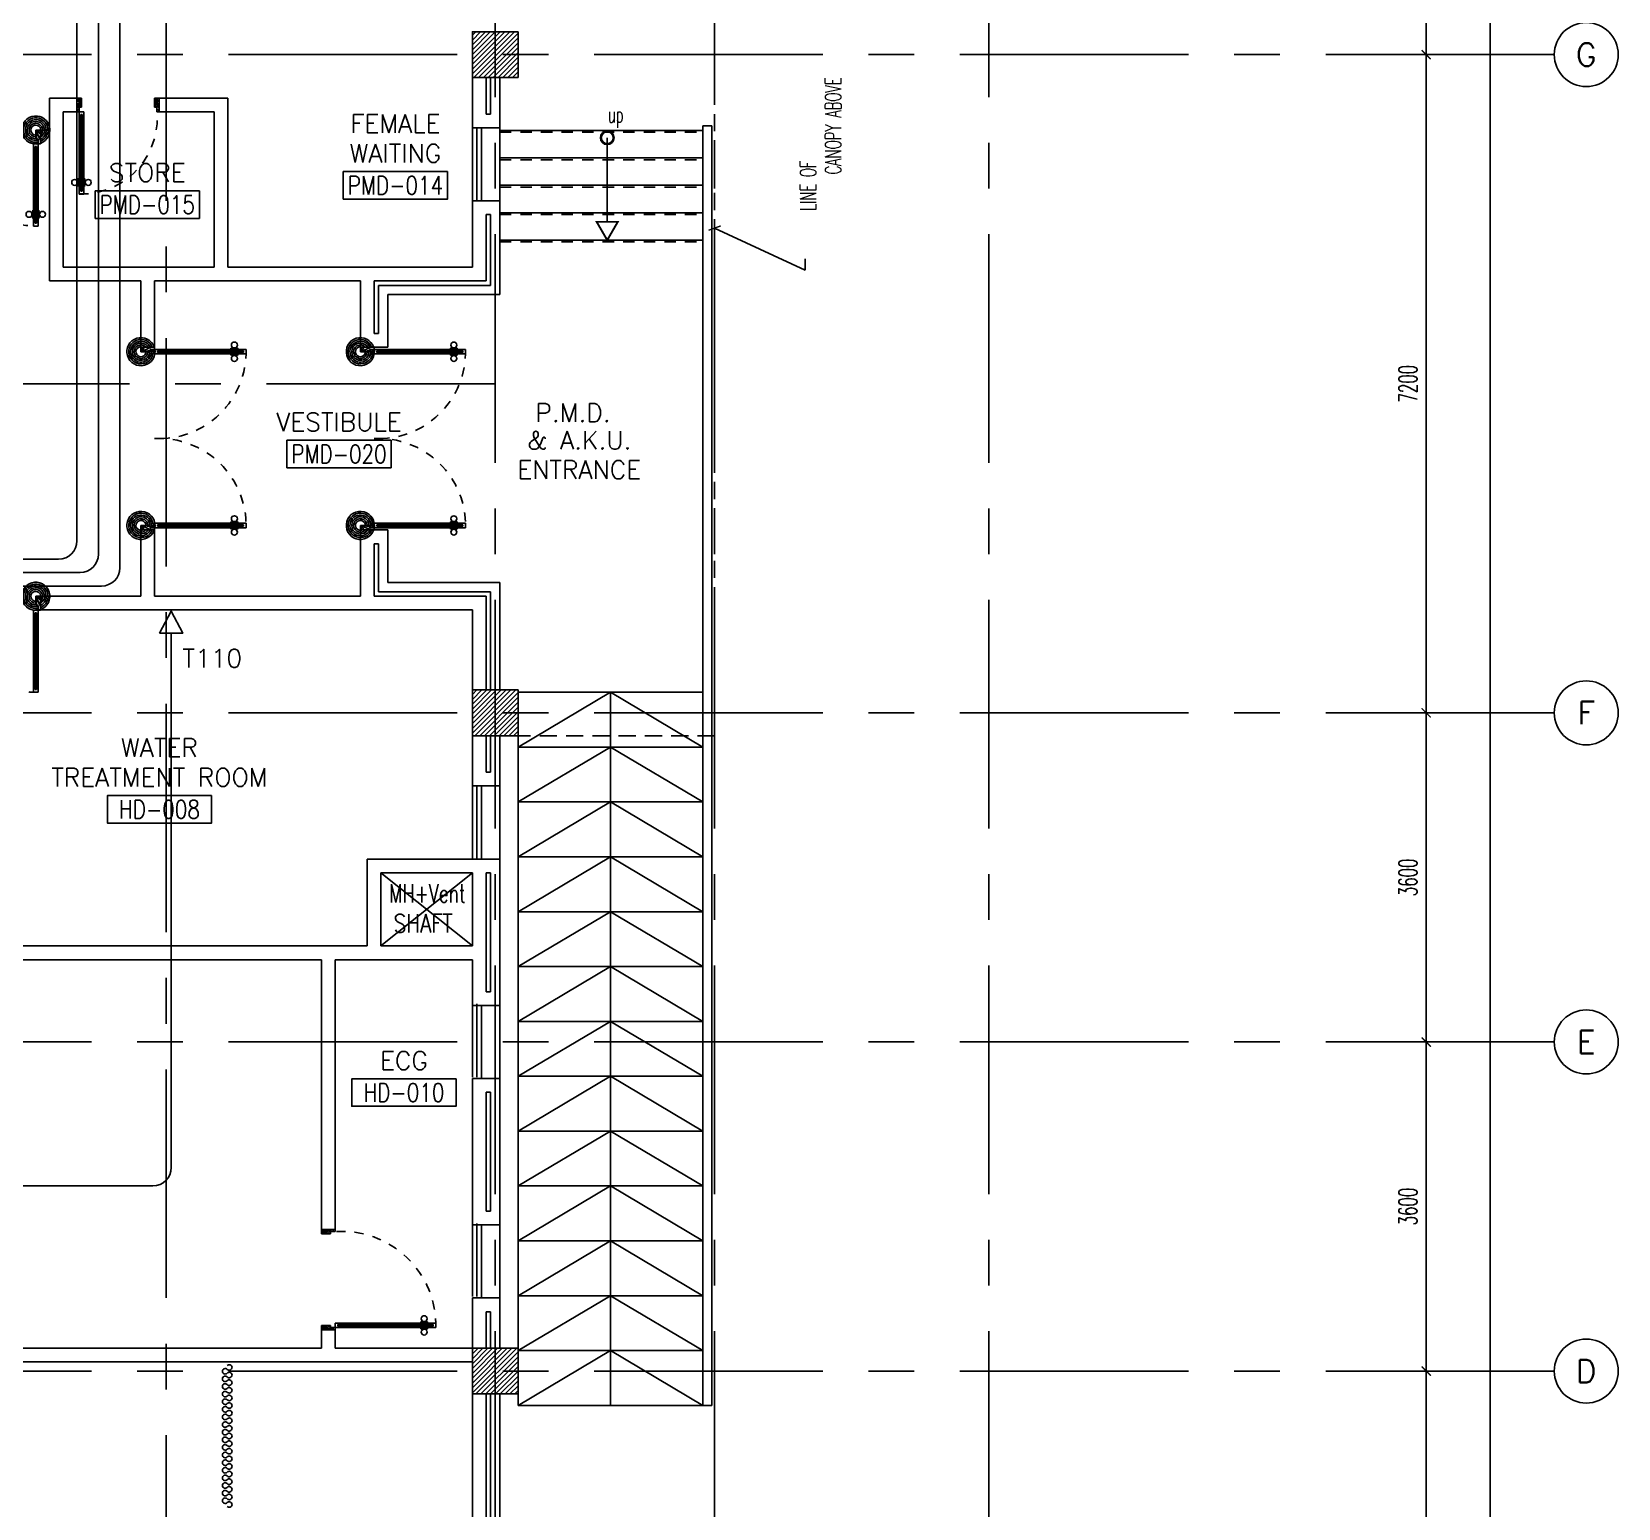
# Model space of a CAD drawing. Extents: x 0.8 to 94.1, y -6.1 to 84.2.
# Drawn here: x 76.73 to 94.08, y 18.57 to 34.72 of the extents above; entities that cross this region are included whole.
import ezdxf
from ezdxf.enums import TextEntityAlignment as Align

# ---------------------------------------------------------------- set-up
doc = ezdxf.new("R2010")
doc.units = 0
doc.header["$MEASUREMENT"] = 0
doc.header["$PDMODE"] = 3
doc.header["$PDSIZE"] = 0.1
for name, pattern in [('CENTERX2', [4, 2.5, -0.5, 0.5, -0.5]), ('HIDDEN', [0.375, 0.25, -0.125]), ('HIDDEN2', [0.1875, 0.125, -0.0625])]:
    doc.linetypes.add(name, pattern=pattern)
doc.layers.get('0').update_dxf_attribs({"color": 11, "linetype": 'CONTINUOUS'})
doc.layers.get('DEFPOINTS').update_dxf_attribs({"color": 11, "linetype": 'CONTINUOUS'})
for name, color, linetype in [('AX-CR', 11, 'CONTINUOUS'), ('AX-DIM', 11, 'CONTINUOUS'), ('AX-TXT', 11, 'CONTINUOUS'), ('AXES', 11, 'CENTERX2'), ('CANOPY-LN', 11, 'CONTINUOUS'), ('COL', 11, 'CONTINUOUS'), ('DOOR', 11, 'CONTINUOUS'), ('E-TEL', 4, 'CONTINUOUS'), ('E-TEXT', 2, 'CONTINUOUS'), ('E-WIRE', 4, 'CONTINUOUS'), ('Handrail', 11, 'CONTINUOUS'), ('HAT', 11, 'CONTINUOUS'), ('INSUL', 11, 'CONTINUOUS'), ('Ramb', 11, 'CONTINUOUS'), ('RM-BOX', 11, 'CONTINUOUS'), ('RM-NAME', 11, 'CONTINUOUS'), ('RM-NO', 11, 'CONTINUOUS'), ('SHAFT', 11, 'CONTINUOUS'), ('STR', 11, 'CONTINUOUS'), ('WALL', 11, 'CONTINUOUS'), ('WIN', 11, 'CONTINUOUS')]:
    doc.layers.add(name, color=color, linetype=linetype)
doc.styles.add('ROMANS', font='ROMANS.shx', dxfattribs={"width": 0.6})
doc.styles.get("Standard").update_dxf_attribs({"font": 'TXT.shx'})
doc.dimstyles.new('STANDARD in', dxfattribs={"dimtxt": 0.2, "dimasz": 0.1, "dimexe": 0.07, "dimexo": 0.05, "dimgap": 0.1, "dimtad": 1, "dimdec": 0, "dimlfac": 1000, "dimzin": 0, "dimdsep": 46, "dimtxsty": 'ROMANS', "dimblk": 'ARCHTICK', "dimcen": 0.05, "dimdle": 0.05, "dimclrd": 7, "dimclre": 7, "dimclrt": 2, "dimadec": 0, "dimazin": 0, "dimtfac": 1, "dimtdec": 0, "dimtmove": 2, "dimatfit": 3, "dimldrblk": 'ARCHTICK', "dimfxl": 0, "dimtolj": 1, "dimtzin": 0, "dimarcsym": 0})

# ---------------------------------------------------------------- blocks, each defined once
blk = doc.blocks.new('_ARCHTICK')
at = {"color": 0, "linetype": 'ByBlock', "const_width": 0.15}
blk.add_lwpolyline([(-0.5, -0.5), (0.5, 0.5)], dxfattribs=at)
blk = doc.blocks.new('*D195')
at = {"layer": 'AX-DIM', "color": 7, "lineweight": -2}
for p, q in [((82.097, 71.939), (92.749, 71.939)), ((92.679, 71.989), (92.679, 12.569)), ((82.097, 12.619), (92.749, 12.619))]:
    blk.add_line(p, q, dxfattribs=at)
at = {"layer": 'DEFPOINTS', "color": 0}
for p in [(82.047, 71.939), (82.047, 12.619), (92.679, 12.619)]:
    blk.add_point(p, dxfattribs=at)
at = {"layer": 'AX-DIM', "color": 7, "lineweight": -2, "xscale": 0.1, "yscale": 0.1, "zscale": 0.1}
for p, rotation in [((92.679, 71.939), 90), ((92.679, 12.619), 270)]:
    blk.add_blockref('_ARCHTICK', p, dxfattribs=dict(at, rotation=rotation))
at = {"layer": 'AX-DIM', "color": 2, "insert": (92.479, 42.279), "char_height": 0.2, "attachment_point": 5, "rotation": 90, "style": 'ROMANS'}
blk.add_mtext('\\A1;59320', dxfattribs=at)
blk = doc.blocks.new('*D193')
at = {"layer": 'AX-DIM', "color": 7, "lineweight": -2}
for p, q in [((91.629, 20.069), (92.049, 20.069)), ((91.979, 20.119), (91.979, 12.819)), ((91.629, 12.869), (92.049, 12.869))]:
    blk.add_line(p, q, dxfattribs=at)
at = {"layer": 'DEFPOINTS', "color": 0}
for p in [(91.579, 20.069), (91.579, 12.869), (91.979, 12.869)]:
    blk.add_point(p, dxfattribs=at)
at = {"layer": 'AX-DIM', "color": 7, "lineweight": -2, "xscale": 0.1, "yscale": 0.1, "zscale": 0.1}
for p, rotation in [((91.979, 20.069), 90), ((91.979, 12.869), 270)]:
    blk.add_blockref('_ARCHTICK', p, dxfattribs=dict(at, rotation=rotation))
at = {"layer": 'AX-DIM', "color": 2, "insert": (91.779, 16.469), "char_height": 0.2, "attachment_point": 5, "rotation": 90, "style": 'ROMANS'}
blk.add_mtext('\\A1;7200', dxfattribs=at)
blk = doc.blocks.new('A$C272A55A0')
at = {"layer": 'DOOR', "color": 0, "linetype": 'ByBlock'}
for p, q in [((0, 900), (0, 1050)), ((50, 1050), (0, 1050)), ((50, 950), (50, 1050)), ((1750, 950), (1750, 1050)), ((1750, 1050), (1800, 1050)), ((1800, 1050), (1800, 900)), ((0, 900), (25, 900)), ((25, 950), (50, 950)), ((25, 900), (25, 950)), ((75, 900), (25, 900)), ((25, 850), (25, 900)), ((58, 870), (42, 870)), ((42, 870), (42, 850)), ((58, 850), (58, 870)), ((75, 900), (75, 850)), ((1725, 900), (1775, 900)), ((1725, 900), (1725, 850)), ((1742, 870), (1758, 870)), ((1742, 850), (1742, 870)), ((1775, 950), (1750, 950)), ((1758, 870), (1758, 850)), ((1775, 900), (1775, 950)), ((1800, 900), (1775, 900)), ((1775, 850), (1775, 900)), ((42, 850), (25, 850)), ((75, 850), (58, 850)), ((1725, 850), (1742, 850)), ((1758, 850), (1775, 850)), ((25, 50), (42, 50)), ((25, 50), (25, 0)), ((25, 0), (75, 0)), ((75, 0), (25, 0)), ((42, 50), (42, 30)), ((42, 30), (58, 30)), ((58, 50), (75, 50)), ((58, 50), (58, 30)), ((75, 50), (75, 0)), ((1718, 160), (1709, 160)), ((1709, 95), (1709, 160)), ((1718, 95), (1709, 95)), ((1725, 173), (1718, 173)), ((1718, 173), (1718, 83)), ((1718, 95), (1718, 160)), ((1725, 83), (1718, 83)), ((1742, 50), (1725, 50)), ((1725, 50), (1725, 0)), ((1775, 0), (1725, 0)), ((1725, 0), (1775, 0)), ((1742, 50), (1742, 30)), ((1758, 30), (1742, 30)), ((1775, 50), (1758, 50)), ((1758, 50), (1758, 30)), ((1775, 173), (1782, 173)), ((1775, 83), (1782, 83)), ((1775, 50), (1775, 0)), ((1782, 173), (1782, 83)), ((1782, 160), (1791, 160)), ((1782, 95), (1782, 160)), ((1782, 95), (1791, 95)), ((1791, 95), (1791, 160))]:
    blk.add_line(p, q, dxfattribs=at)
at = {"layer": 'DOOR', "color": 9, "linetype": 'ByBlock'}
for p, q in [((50, 1050), (0, 1010)), ((50, 1050), (0, 937)), ((50, 1050), (37, 950)), ((1750, 1050), (1800, 1010)), ((1750, 1050), (1800, 937)), ((1750, 1050), (1763, 950))]:
    blk.add_line(p, q, dxfattribs=at)
at = {"layer": 'DOOR', "linetype": 'ByBlock'}
for p, q in [((25, 850), (25, 50)), ((42, 850), (42, 50)), ((58, 850), (58, 50)), ((75, 50), (75, 850)), ((1725, 50), (1725, 850)), ((1742, 850), (1742, 50)), ((1758, 850), (1758, 50)), ((1775, 850), (1775, 50))]:
    blk.add_line(p, q, dxfattribs=at)
at = {"layer": 'DOOR', "color": 0, "linetype": 'ByBlock'}
for centre in [(1676, 128), (1824, 128)]:
    blk.add_circle(centre, 32.4, dxfattribs=at)
at = {"layer": 'DOOR', "color": 9, "linetype": 'ByBlock'}
for centre, radius, start, end in [((50, 1050), 34.4, 180, 270), ((50, 1050), 14.4, 180, 270), ((1750, 1050), 14.4, 270, 0), ((1750, 1050), 34.4, 270, 0), ((50, 1050), 54.4, 203.2074, 270), ((50, 1050), 74.4, 227.7764, 270), ((50, 1050), 94.4, 238.0182, 270), ((50, 1050), 114, 244.0838, 257.3774), ((50, 1050), 134, 248.1598, 259.28), ((50, 1050), 154, 251.1053, 256.2858), ((1750, 1050), 54.4, 270, 336.7926), ((1750, 1050), 74.4, 270, 312.2236), ((1750, 1050), 94.4, 270, 301.9818), ((1750, 1050), 114, 282.6226, 295.9162), ((1750, 1050), 134, 280.72, 291.8402), ((1750, 1050), 154, 283.7142, 288.8947)]:
    blk.add_arc(centre, radius, start, end, dxfattribs=at)
at = {"layer": 'DOOR', "linetype": 'HIDDEN', "ltscale": 0.5}
for centre, start, end in [((50, 851), 268.3174, 3.2965), ((1750, 851), 176.7035, 271.6826)]:
    blk.add_arc(centre, 851, start, end, dxfattribs=at)
at = {"layer": 'WALL', "linetype": 'ByBlock'}
blk.add_line((1800, 900), (1800, 1050), dxfattribs=at)
blk = doc.blocks.new('RM1')
at = {"layer": 'RM-BOX'}
blk.add_lwpolyline([(570, -200), (-570, -200), (-570, -500), (570, -500)], close=True, dxfattribs=at)
at = {"layer": 'RM-NAME', "style": 'ROMANS'}
for tag, p in [('ROOMNAME1', (0, 324)), ('ROOMNAME2', (0, 0))]:
    blk.add_attdef(tag, text='', height=200, dxfattribs=at).set_placement(p, align=Align.MIDDLE)
at = {"layer": 'RM-NO', "style": 'ROMANS', "width": 0.8}
blk.add_attdef('ROOMNO', text='', height=200, dxfattribs=at).set_placement((0, -350), align=Align.MIDDLE)
blk = doc.blocks.new('DOOR90')
at = {"layer": 'DOOR', "color": 7, "linetype": 'ByBlock'}
for p, q in [((-150, 0), (0, 0)), ((-150, 0), (-150, -25)), ((0, -50), (-114, 0)), ((0, -50), (-40, 0)), ((0, -50), (0, 0)), ((-1000, -25), (-1050, -25)), ((-1050, -75), (-1050, -25)), ((-1050, -25), (-1050, -75)), ((-1000, -75), (-1050, -75)), ((-1000, -42), (-1020, -42)), ((-1020, -42), (-1020, -58)), ((-1000, -58), (-1020, -58)), ((-1000, -25), (-1000, -42)), ((-1000, -58), (-1000, -75)), ((-878, -18), (-968, -18)), ((-968, -25), (-968, -18)), ((-968, -75), (-968, -82)), ((-878, -82), (-968, -82)), ((-955, -9), (-890, -9)), ((-955, -18), (-955, -9)), ((-955, -18), (-890, -18)), ((-955, -82), (-890, -82)), ((-955, -82), (-955, -91)), ((-955, -91), (-890, -91)), ((-890, -18), (-890, -9)), ((-890, -82), (-890, -91)), ((-878, -25), (-878, -18)), ((-878, -75), (-878, -82)), ((-200, -25), (-150, -25)), ((-200, -42), (-200, -25)), ((-180, -42), (-200, -42)), ((-200, -58), (-180, -58)), ((-200, -75), (-200, -58)), ((-150, -75), (-200, -75)), ((-180, -58), (-180, -42)), ((-150, -25), (-100, -25)), ((-150, -75), (-150, -25)), ((-100, -25), (-100, -50)), ((0, -50), (-100, -37)), ((-100, -50), (0, -50)), ((0, -850), (-114, -900)), ((-100, -875), (-100, -850)), ((0, -850), (-100, -863)), ((-100, -850), (0, -850)), ((0, -850), (-40, -900)), ((0, -850), (0, -900)), ((-150, -875), (-100, -875)), ((-150, -900), (-150, -875)), ((-150, -900), (0, -900)), ((0, -900), (-150, -900))]:
    blk.add_line(p, q, dxfattribs=at)
at = {"layer": 'DOOR', "linetype": 'ByBlock'}
for p, q in [((-200, -25), (-1000, -25)), ((-200, -42), (-1000, -42)), ((-200, -58), (-1000, -58)), ((-1000, -75), (-200, -75))]:
    blk.add_line(p, q, dxfattribs=at)
at = {"layer": 'DOOR', "color": 7, "linetype": 'ByBlock'}
for centre in [(-923, 24), (-923, -124)]:
    blk.add_circle(centre, 32.4, dxfattribs=at)
for centre, radius, start, end in [((0, -50), 154, 161.1053, 166.2858), ((0, -50), 94.4, 148.0182, 180), ((0, -50), 134, 158.1598, 169.28), ((0, -50), 114, 154.0838, 167.3774), ((0, -50), 74.4, 137.7764, 180), ((0, -50), 54.4, 113.2074, 180), ((0, -50), 34.4, 90, 180), ((0, -50), 14.4, 90, 180), ((0, -850), 94.4, 180, 211.9818), ((0, -850), 74.4, 180, 222.2236), ((0, -850), 54.4, 180, 246.7926), ((0, -850), 34.4, 180, 270), ((0, -850), 14.4, 180, 270), ((0, -850), 154, 193.7142, 198.8947), ((0, -850), 134, 190.72, 201.8402)]:
    blk.add_arc(centre, radius, start, end, dxfattribs=at)
at = {"layer": 'DOOR', "linetype": 'HIDDEN', "ltscale": 0.5}
blk.add_arc((-222, -50), 828, 178.2701, 275.003, dxfattribs=at)
blk = doc.blocks.new('COL50')
at = {"layer": 'COL'}
blk.add_lwpolyline([(-250, 250), (-250, -250), (250, -250), (250, 250)], close=True, dxfattribs=at)
blk = doc.blocks.new('*X66')
at = {"color": 0}
for p, q in [((253129, 17874), (253615, 18361)), ((253129, 17927), (253562, 18361)), ((253129, 17980), (253509, 18361)), ((253129, 18033), (253456, 18361)), ((253129, 18086), (253403, 18361)), ((253129, 18139), (253350, 18361)), ((253129, 18192), (253297, 18361)), ((253129, 18245), (253244, 18361)), ((253129, 18298), (253191, 18361)), ((253129, 18351), (253138, 18361)), ((253168, 17861), (253629, 18321)), ((253221, 17861), (253629, 18268)), ((253275, 17861), (253629, 18215)), ((253328, 17861), (253629, 18162)), ((253381, 17861), (253629, 18109)), ((253434, 17861), (253629, 18056)), ((253487, 17861), (253629, 18003)), ((253540, 17861), (253629, 17950)), ((253593, 17861), (253629, 17897))]:
    blk.add_line(p, q, dxfattribs=at)
blk = doc.blocks.new('*X51')
at = {"color": 0}
for p, q in [((253129, 25087), (253603, 25561)), ((253129, 25140), (253550, 25561)), ((253129, 25193), (253497, 25561)), ((253129, 25246), (253444, 25561)), ((253129, 25299), (253391, 25561)), ((253129, 25352), (253338, 25561)), ((253129, 25405), (253285, 25561)), ((253129, 25458), (253232, 25561)), ((253129, 25511), (253179, 25561)), ((253156, 25061), (253629, 25534)), ((253209, 25061), (253629, 25481)), ((253262, 25061), (253629, 25428)), ((253315, 25061), (253629, 25374)), ((253368, 25061), (253629, 25321)), ((253421, 25061), (253629, 25268)), ((253474, 25061), (253629, 25215)), ((253527, 25061), (253629, 25162)), ((253580, 25061), (253629, 25109))]:
    blk.add_line(p, q, dxfattribs=at)
blk = doc.blocks.new('A$C010A25D0')
at = {"layer": 'DOOR', "color": 0, "linetype": 'ByBlock'}
for p, q in [((0, 2031), (0, 1981)), ((0, 1981), (0, 2031)), ((50, 2031), (0, 2031)), ((50, 1981), (0, 1981)), ((30, 2014), (30, 1998)), ((50, 2014), (30, 2014)), ((50, 1998), (30, 1998)), ((50, 2031), (50, 2014)), ((50, 1998), (50, 1981)), ((83, 2031), (83, 2038)), ((173, 2038), (83, 2038)), ((83, 1981), (83, 1974)), ((173, 1974), (83, 1974)), ((95, 2038), (95, 2047)), ((95, 2047), (160, 2047)), ((95, 2038), (160, 2038)), ((95, 1974), (95, 1965)), ((95, 1974), (160, 1974)), ((95, 1965), (160, 1965)), ((160, 2038), (160, 2047)), ((160, 1974), (160, 1965)), ((173, 2031), (173, 2038)), ((173, 1981), (173, 1974)), ((950, 2014), (950, 2031)), ((950, 2031), (1000, 2031)), ((970, 2014), (950, 2014)), ((950, 1981), (950, 1998)), ((950, 1998), (970, 1998)), ((1000, 1981), (950, 1981)), ((970, 1998), (970, 2014)), ((1000, 2056), (1000, 2031)), ((1000, 2056), (1150, 2056)), ((1000, 1981), (1000, 2031)), ((1000, 2031), (1050, 2031)), ((1050, 2031), (1050, 2006)), ((1050, 2006), (1150, 2006)), ((1150, 2006), (1150, 2056)), ((50, 131), (0, 131)), ((0, 131), (0, 81)), ((0, 81), (0, 131)), ((50, 81), (0, 81)), ((50, 114), (30, 114)), ((30, 98), (30, 114)), ((50, 98), (30, 98)), ((50, 114), (50, 131)), ((50, 81), (50, 98)), ((173, 138), (83, 138)), ((83, 131), (83, 138)), ((83, 81), (83, 74)), ((173, 74), (83, 74)), ((95, 147), (160, 147)), ((95, 138), (95, 147)), ((95, 138), (160, 138)), ((95, 74), (160, 74)), ((95, 74), (95, 65)), ((95, 65), (160, 65)), ((160, 138), (160, 147)), ((160, 74), (160, 65)), ((173, 131), (173, 138)), ((173, 81), (173, 74)), ((1000, 131), (950, 131)), ((950, 131), (950, 114)), ((950, 114), (970, 114)), ((970, 98), (950, 98)), ((950, 98), (950, 81)), ((950, 81), (1000, 81)), ((970, 114), (970, 98)), ((1000, 131), (1000, 81)), ((1000, 56), (1000, 81)), ((1000, 81), (1050, 81)), ((1000, 56), (1150, 56)), ((1050, 81), (1050, 106)), ((1050, 106), (1150, 106)), ((1150, 106), (1150, 56))]:
    blk.add_line(p, q, dxfattribs=at)
at = {"layer": 'DOOR', "linetype": 'ByBlock'}
for p, q in [((950, 2031), (50, 2031)), ((950, 2014), (50, 2014)), ((950, 1998), (50, 1998)), ((50, 1981), (950, 1981)), ((50, 131), (950, 131)), ((950, 114), (50, 114)), ((950, 98), (50, 98)), ((950, 81), (50, 81)), ((1150, 56), (1000, 56))]:
    blk.add_line(p, q, dxfattribs=at)
at = {"layer": 'DOOR', "color": 9, "linetype": 'ByBlock'}
for p, q in [((1150, 2006), (1037, 2056)), ((1150, 2006), (1050, 2019)), ((1150, 2006), (1110, 2056)), ((1150, 106), (1037, 56)), ((1150, 106), (1050, 93)), ((1150, 106), (1110, 56))]:
    blk.add_line(p, q, dxfattribs=at)
at = {"layer": 'DOOR', "color": 0, "linetype": 'ByBlock'}
for centre in [(128, 2079), (128, 1932), (128, 179), (128, 32)]:
    blk.add_circle(centre, 32.4, dxfattribs=at)
at = {"layer": 'DOOR', "linetype": 'HIDDEN', "ltscale": 0.5}
for centre, start, end in [((951, 2006), 178.494, 272.9568), ((951, 106), 87.0432, 181.506)]:
    blk.add_arc(centre, 951, start, end, dxfattribs=at)
at = {"layer": 'DOOR', "color": 9, "linetype": 'ByBlock'}
for centre, radius, start, end in [((1150, 2006), 154, 161.1053, 166.2858), ((1150, 2006), 134, 158.1598, 169.28), ((1150, 2006), 114, 154.0838, 167.3774), ((1150, 2006), 94.4, 148.0182, 180), ((1150, 2006), 74.4, 137.7764, 180), ((1150, 2006), 54.4, 113.2074, 180), ((1150, 2006), 34.4, 90, 180), ((1150, 2006), 14.4, 90, 180), ((1150, 106), 154, 193.7142, 198.8947), ((1150, 106), 134, 190.72, 201.8402), ((1150, 106), 114, 192.6226, 205.9162), ((1150, 106), 94.4, 180, 211.9818), ((1150, 106), 74.4, 180, 222.2236), ((1150, 106), 54.4, 180, 246.7926), ((1150, 106), 34.4, 180, 270), ((1150, 106), 14.4, 180, 270)]:
    blk.add_arc(centre, radius, start, end, dxfattribs=at)
at = {"layer": 'WALL'}
blk.add_line((1000, 56), (1150, 56), dxfattribs=at)
blk = doc.blocks.new('*X69')
at = {"color": 0}
for p, q in [((253129, 32299), (253590, 32761)), ((253129, 32352), (253537, 32761)), ((253129, 32405), (253484, 32761)), ((253129, 32458), (253431, 32761)), ((253129, 32511), (253378, 32761)), ((253129, 32564), (253325, 32761)), ((253129, 32617), (253272, 32761)), ((253129, 32670), (253219, 32761)), ((253129, 32723), (253166, 32761)), ((253143, 32261), (253629, 32746)), ((253197, 32261), (253629, 32693)), ((253250, 32261), (253629, 32640)), ((253303, 32261), (253629, 32587)), ((253356, 32261), (253629, 32534)), ((253409, 32261), (253629, 32481)), ((253462, 32261), (253629, 32428)), ((253515, 32261), (253629, 32375)), ((253568, 32261), (253629, 32322)), ((253621, 32261), (253629, 32269))]:
    blk.add_line(p, q, dxfattribs=at)
blk = doc.blocks.new('AXR')
at = {"layer": 'AX-CR'}
blk.add_circle((350, 0), 350, dxfattribs=at)
at = {"layer": 'AX-TXT', "style": 'ROMANS'}
blk.add_attdef('AX', text='', height=250, dxfattribs=at).set_placement((350, 0), align=Align.MIDDLE)
blk = doc.blocks.new('*D189')
at = {"layer": 'AX-DIM', "color": 7, "lineweight": -2}
for p, q in [((91.629, 34.469), (92.049, 34.469)), ((91.979, 34.519), (91.979, 27.219)), ((91.629, 27.269), (92.049, 27.269))]:
    blk.add_line(p, q, dxfattribs=at)
at = {"layer": 'DEFPOINTS', "color": 0}
for p in [(91.579, 34.469), (91.579, 27.269), (91.979, 27.269)]:
    blk.add_point(p, dxfattribs=at)
at = {"layer": 'AX-DIM', "color": 7, "lineweight": -2, "xscale": 0.1, "yscale": 0.1, "zscale": 0.1}
for p, rotation in [((91.979, 34.469), 90), ((91.979, 27.269), 270)]:
    blk.add_blockref('_ARCHTICK', p, dxfattribs=dict(at, rotation=rotation))
at = {"layer": 'AX-DIM', "color": 2, "insert": (91.779, 30.869), "char_height": 0.2, "attachment_point": 5, "rotation": 90, "style": 'ROMANS'}
blk.add_mtext('\\A1;7200', dxfattribs=at)
blk = doc.blocks.new('*D188')
at = {"layer": 'AX-DIM', "color": 7, "lineweight": -2}
for p, q in [((91.629, 23.669), (92.049, 23.669)), ((91.979, 23.719), (91.979, 20.019)), ((91.629, 20.069), (92.049, 20.069))]:
    blk.add_line(p, q, dxfattribs=at)
at = {"layer": 'DEFPOINTS', "color": 0}
for p in [(91.579, 23.669), (91.579, 20.069), (91.979, 20.069)]:
    blk.add_point(p, dxfattribs=at)
at = {"layer": 'AX-DIM', "color": 7, "lineweight": -2, "xscale": 0.1, "yscale": 0.1, "zscale": 0.1}
for p, rotation in [((91.979, 23.669), 90), ((91.979, 20.069), 270)]:
    blk.add_blockref('_ARCHTICK', p, dxfattribs=dict(at, rotation=rotation))
at = {"layer": 'AX-DIM', "color": 2, "insert": (91.779, 21.869), "char_height": 0.2, "attachment_point": 5, "rotation": 90, "style": 'ROMANS'}
blk.add_mtext('\\A1;3600', dxfattribs=at)
blk = doc.blocks.new('*D187')
at = {"layer": 'AX-DIM', "color": 7, "lineweight": -2}
for p, q in [((91.629, 27.269), (92.049, 27.269)), ((91.979, 27.319), (91.979, 23.619)), ((91.629, 23.669), (92.049, 23.669))]:
    blk.add_line(p, q, dxfattribs=at)
at = {"layer": 'DEFPOINTS', "color": 0}
for p in [(91.579, 27.269), (91.579, 23.669), (91.979, 23.669)]:
    blk.add_point(p, dxfattribs=at)
at = {"layer": 'AX-DIM', "color": 7, "lineweight": -2, "xscale": 0.1, "yscale": 0.1, "zscale": 0.1}
for p, rotation in [((91.979, 27.269), 90), ((91.979, 23.669), 270)]:
    blk.add_blockref('_ARCHTICK', p, dxfattribs=dict(at, rotation=rotation))
at = {"layer": 'AX-DIM', "color": 2, "insert": (91.779, 25.469), "char_height": 0.2, "attachment_point": 5, "rotation": 90, "style": 'ROMANS'}
blk.add_mtext('\\A1;3600', dxfattribs=at)
blk = doc.blocks.new('*D186')
at = {"layer": 'AX-DIM', "color": 7, "lineweight": -2}
for p, q in [((91.629, 40.469), (92.049, 40.469)), ((91.979, 40.519), (91.979, 34.419)), ((91.629, 34.469), (92.049, 34.469))]:
    blk.add_line(p, q, dxfattribs=at)
at = {"layer": 'DEFPOINTS', "color": 0}
for p in [(91.579, 40.469), (91.579, 34.469), (91.979, 34.469)]:
    blk.add_point(p, dxfattribs=at)
at = {"layer": 'AX-DIM', "color": 7, "lineweight": -2, "xscale": 0.1, "yscale": 0.1, "zscale": 0.1}
for p, rotation in [((91.979, 40.469), 90), ((91.979, 34.469), 270)]:
    blk.add_blockref('_ARCHTICK', p, dxfattribs=dict(at, rotation=rotation))
at = {"layer": 'AX-DIM', "color": 2, "insert": (91.779, 37.469), "char_height": 0.2, "attachment_point": 5, "rotation": 90, "style": 'ROMANS'}
blk.add_mtext('\\A1;6000', dxfattribs=at)
blk = doc.blocks.new('A$C2B543BD4')
at = {"layer": 'DOOR', "color": 0, "linetype": 'ByBlock'}
for p, q in [((150, 1156), (0, 1156)), ((150, 1156), (0, 1156)), ((0, 1156), (150, 1156)), ((0, 1106), (0, 1156)), ((100, 1106), (0, 1106)), ((150, 1131), (100, 1131)), ((100, 1131), (100, 1106)), ((150, 1156), (150, 1131)), ((100, 106), (0, 106)), ((0, 106), (0, 56)), ((150, 56), (0, 56)), ((100, 81), (100, 106)), ((150, 81), (100, 81)), ((150, 131), (150, 81)), ((150, 131), (200, 131)), ((150, 56), (150, 81)), ((200, 81), (150, 81)), ((180, 114), (180, 98)), ((200, 114), (180, 114)), ((180, 98), (200, 98)), ((200, 131), (200, 114)), ((200, 98), (200, 81)), ((1078, 138), (1168, 138)), ((1078, 131), (1078, 138)), ((1078, 81), (1078, 74)), ((1078, 74), (1168, 74)), ((1155, 147), (1090, 147)), ((1090, 138), (1090, 147)), ((1155, 138), (1090, 138)), ((1155, 74), (1090, 74)), ((1090, 74), (1090, 65)), ((1155, 65), (1090, 65)), ((1155, 138), (1155, 147)), ((1155, 74), (1155, 65)), ((1168, 131), (1168, 138)), ((1168, 81), (1168, 74)), ((1200, 131), (1250, 131)), ((1200, 114), (1200, 131)), ((1200, 114), (1220, 114)), ((1200, 98), (1220, 98)), ((1200, 81), (1200, 98)), ((1200, 81), (1250, 81)), ((1220, 98), (1220, 114)), ((1250, 131), (1250, 81)), ((1250, 131), (1250, 81)), ((1250, 81), (1250, 131))]:
    blk.add_line(p, q, dxfattribs=at)
at = {"layer": 'DOOR', "color": 9, "linetype": 'ByBlock'}
for p, q in [((0, 1106), (114, 1156)), ((0, 1106), (40, 1156)), ((0, 1106), (100, 1119)), ((0, 106), (40, 56)), ((0, 106), (114, 56)), ((0, 106), (100, 93))]:
    blk.add_line(p, q, dxfattribs=at)
at = {"layer": 'DOOR', "linetype": 'ByBlock'}
for p, q in [((1200, 131), (200, 131)), ((200, 114), (1200, 114)), ((200, 98), (1200, 98)), ((200, 81), (1200, 81))]:
    blk.add_line(p, q, dxfattribs=at)
at = {"layer": 'DOOR', "color": 0, "linetype": 'ByBlock'}
for centre in [(1123, 179), (1123, 32)]:
    blk.add_circle(centre, 32.4, dxfattribs=at)
at = {"layer": 'DOOR', "color": 9, "linetype": 'ByBlock'}
for centre, radius, start, end in [((0, 1106), 34.4, 0, 90), ((0, 1106), 14.4, 0, 90), ((0, 1106), 54.4, 0, 66.7926), ((0, 1106), 74.4, 0, 42.2236), ((0, 1106), 94.4, 0, 31.9818), ((0, 1106), 134, 10.72, 21.8402), ((0, 1106), 154, 13.7142, 18.8947), ((0, 106), 14.4, 270, 0), ((0, 106), 34.4, 270, 0), ((0, 106), 54.4, 293.2074, 0), ((0, 106), 74.4, 317.7764, 0), ((0, 106), 94.4, 328.0182, 0), ((0, 106), 114, 334.0838, 347.3774), ((0, 106), 134, 338.1598, 349.28), ((0, 106), 154, 341.1053, 346.2858)]:
    blk.add_arc(centre, radius, start, end, dxfattribs=at)
at = {"layer": 'DOOR', "linetype": 'HIDDEN', "ltscale": 0.5}
blk.add_arc((223, 106), 1028, 358.6059, 94.0585, dxfattribs=at)

msp = doc.modelspace()

# ---------------------------------------------------------------- linework, layer by layer
at = {"color": 8}
for centre, major_axis, start_param, end_param in [((78.8877, 20.1093), (-0.0214, -0.0214), 6.2581985, 11.0205611), ((78.8439, 20.0676), (-0.0214, -0.0214), 3.1166059, 7.8789684), ((78.8439, 19.9843), (-0.0214, -0.0214), 3.1166059, 7.8789684), ((78.8877, 20.026), (0.0214, -0.0214), 4.6874022, 9.4497648), ((78.8877, 19.9426), (-0.0214, -0.0214), 6.2581985, 11.0205611), ((78.8439, 19.901), (-0.0214, -0.0214), 3.1166059, 7.8789684), ((78.8439, 19.8177), (-0.0214, -0.0214), 3.1166059, 7.8789684), ((78.8877, 19.8593), (-0.0214, -0.0214), 6.2581985, 11.0205611), ((78.8877, 19.776), (0.0214, -0.0214), 4.6874022, 9.4497648), ((78.8439, 19.7344), (0.0214, -0.0214), 1.5458095, 6.3081721), ((78.8439, 19.651), (-0.0214, -0.0214), 3.1166059, 7.8789684), ((78.8877, 19.6927), (0.0214, -0.0214), 4.6874022, 9.4497648), ((78.8877, 19.6094), (0.0214, -0.0214), 4.6874022, 9.4497648), ((78.8439, 19.5677), (-0.0214, -0.0214), 3.1166059, 7.8789684), ((78.8439, 19.4844), (-0.0214, -0.0214), 3.1166059, 7.8789684), ((78.8877, 19.5261), (-0.0214, -0.0214), 6.2581985, 11.0205611), ((78.8877, 19.4428), (-0.0214, -0.0214), 6.2581985, 11.0205611), ((78.8439, 19.4011), (-0.0214, -0.0214), 3.1166059, 7.8789684), ((78.8439, 19.3178), (0.0214, -0.0214), 1.5458095, 6.3081721), ((78.8439, 19.2345), (-0.0214, -0.0214), 3.1166059, 7.8789684), ((78.8877, 19.3594), (-0.0214, -0.0214), 6.2581985, 11.0205611), ((78.8877, 19.2761), (0.0214, -0.0214), 4.6874022, 9.4497648), ((78.8439, 19.1512), (0.0214, -0.0214), 1.5458095, 6.3081721), ((78.8439, 19.0678), (-0.0214, -0.0214), 3.1166059, 7.8789684), ((78.8877, 19.1928), (0.0214, -0.0214), 4.6874022, 9.4497648), ((78.8877, 19.1095), (-0.0214, -0.0214), 6.2581985, 11.0205611), ((78.8439, 18.9845), (-0.0214, -0.0214), 3.1166059, 7.8789684), ((78.8439, 18.9012), (0.0214, -0.0214), 1.5458095, 6.3081721), ((78.8877, 19.0262), (-0.0214, -0.0214), 6.2581985, 11.0205611), ((78.8877, 18.9429), (-0.0214, -0.0214), 6.2581985, 11.0205611), ((78.8439, 18.8179), (0.0214, -0.0214), 1.5458095, 6.3081721), ((78.8439, 18.7346), (0.0214, -0.0214), 1.5458095, 6.3081721), ((78.8877, 18.8596), (-0.0214, -0.0214), 6.2581985, 11.0205611), ((78.8877, 18.7763), (0.0214, -0.0214), 4.6874022, 9.4497648), ((78.8439, 18.6513), (-0.0214, -0.0214), 3.1166059, 7.8789684), ((78.8877, 18.6929), (-0.0214, -0.0214), 6.2581985, 11.0205611), ((78.8877, 18.6096), (-0.0214, -0.0214), 6.2581985, 11.0205611)]:
    msp.add_ellipse(centre, major_axis=major_axis, ratio=1, start_param=start_param, end_param=end_param, dxfattribs=at)
at = {"layer": 'AXES'}
for p, q in [((81.7967, 6.005), (81.7967, 83.5441)), ((84.1967, 6.005), (84.1967, 83.5441)), ((87.1967, 6.005), (87.1967, 83.5441)), ((78.1967, 12.8693), (78.1967, 71.6893)), ((93.3795, 34.4693), (23.5567, 34.4693)), ((81.7967, 30.8693), (7.3367, 30.8693)), ((93.3795, 27.2693), (23.5567, 27.2693)), ((93.3795, 23.6693), (23.5567, 23.6693)), ((93.3795, 20.0693), (23.5567, 20.0693))]:
    msp.add_line(p, q, dxfattribs=at)
at = {"layer": 'CANOPY-LN', "linetype": 'HIDDEN2', "ltscale": 1.5}
for q in [(84.1967, 34.7193), (82.0467, 27.0193)]:
    msp.add_line((84.1967, 27.0193), q, dxfattribs=at)
at = {"layer": 'E-TEL', "color": 4}
msp.add_lwpolyline([(78.1264, 28.1395), (78.3789, 28.1395), (78.2527, 28.3816), (78.2527, 28.3816)], close=True, dxfattribs=at)
at = {"layer": 'E-WIRE', "color": 4}
for p, q in [((77.4564, 29.0033), (77.4564, 40.2666)), ((77.691, 28.856), (77.691, 37.2858)), ((77.2218, 29.1505), (77.2218, 36.6027)), ((72.3961, 28.9505), (77.0218, 28.9505)), ((72.3961, 28.8033), (77.2564, 28.8033)), ((72.3961, 28.656), (77.491, 28.656)), ((78.2527, 22.2955), (78.2527, 28.1395))]:
    msp.add_line(p, q, dxfattribs=at)
at = {"layer": 'E-WIRE'}
msp.add_line((68.9893, 22.0955), (78.0527, 22.0955), dxfattribs=at)
at = {"layer": 'E-WIRE', "color": 4}
for centre in [(77.0218, 29.1505), (77.2564, 29.0033), (77.491, 28.856)]:
    msp.add_arc(centre, 0.2, 270, 0, dxfattribs=at)
at = {"layer": 'E-WIRE'}
msp.add_arc((78.0527, 22.2955), 0.2, 270, 0, dxfattribs=at)
at = {"layer": 'Handrail'}
for p, q in [((84.0667, 33.6904), (84.0667, 28.6943)), ((84.0667, 33.6904), (84.1667, 33.6904)), ((84.1667, 33.6904), (84.1667, 28.6943)), ((84.0667, 28.6943), (84.0667, 19.6943)), ((84.1667, 28.6943), (84.1667, 19.6943)), ((82.0467, 27.4943), (82.0467, 19.6943)), ((84.0667, 19.6943), (84.1667, 19.6943))]:
    msp.add_line(p, q, dxfattribs=at)
at = {"layer": 'INSUL'}
for p, q in [((81.6967, 33.8193), (81.6967, 34.2193)), ((81.7467, 33.8193), (81.7467, 34.2193)), ((81.7467, 33.8193), (81.6967, 33.8193)), ((81.6967, 31.9943), (81.6967, 32.7193)), ((81.7467, 32.7193), (81.6967, 32.7193)), ((81.7467, 31.9443), (81.7467, 32.7193)), ((80.4717, 31.4193), (80.4717, 31.9943)), ((80.4717, 31.9943), (81.6967, 31.9943)), ((80.5217, 31.4193), (80.5217, 31.9443)), ((80.5217, 31.9443), (81.7467, 31.9443)), ((80.5217, 31.4193), (80.4717, 31.4193)), ((80.4717, 28.5443), (80.4717, 29.1193)), ((80.5217, 29.1193), (80.4717, 29.1193)), ((80.5217, 28.5943), (80.5217, 29.1193)), ((80.4717, 28.5443), (81.6967, 28.5443)), ((80.5217, 28.5943), (81.7467, 28.5943)), ((81.6967, 27.5193), (81.6967, 28.5443)), ((81.7467, 27.5193), (81.7467, 28.5943)), ((81.6967, 27.0193), (81.6967, 26.6193)), ((81.7467, 27.0193), (81.7467, 26.6193)), ((81.7467, 26.6193), (81.6967, 26.6193)), ((81.6967, 25.5193), (81.6967, 24.2193)), ((81.7467, 25.5193), (81.6967, 25.5193)), ((81.7467, 25.5193), (81.7467, 24.2193)), ((81.7467, 24.2193), (81.6967, 24.2193)), ((81.6967, 21.8193), (81.6967, 23.1193)), ((81.7467, 23.1193), (81.6967, 23.1193)), ((81.7467, 21.8193), (81.7467, 23.1193)), ((81.7467, 21.8193), (81.6967, 21.8193)), ((81.6967, 20.7193), (81.6967, 20.3193)), ((81.7467, 20.7193), (81.6967, 20.7193)), ((81.7467, 20.7193), (81.7467, 20.3193)), ((81.6967, 19.8193), (81.6967, 13.1193)), ((81.7467, 19.8193), (81.7467, 13.1193))]:
    msp.add_line(p, q, dxfattribs=at)
at = {"layer": 'Ramb'}
for p, q in [((84.0667, 27.4943), (82.0467, 27.4943)), ((82.0467, 26.8943), (83.0567, 27.4943)), ((83.0567, 27.4943), (83.0567, 19.6943)), ((83.0567, 27.4943), (84.0667, 26.8943)), ((84.0667, 26.8943), (82.0467, 26.8943)), ((82.0467, 26.2943), (83.0567, 26.8943)), ((83.0567, 26.8943), (84.0667, 26.2943)), ((84.0667, 26.2943), (82.0467, 26.2943)), ((82.0467, 25.6943), (83.0567, 26.2943)), ((83.0567, 26.2943), (84.0667, 25.6943)), ((84.0667, 25.6943), (82.0467, 25.6943)), ((82.0467, 25.0943), (83.0567, 25.6943)), ((83.0567, 25.6943), (84.0667, 25.0943)), ((84.0667, 25.0943), (82.0467, 25.0943)), ((82.0467, 24.4943), (83.0567, 25.0943)), ((83.0567, 25.0943), (84.0667, 24.4943)), ((84.0667, 24.4943), (82.0467, 24.4943)), ((82.0467, 23.8943), (83.0567, 24.4943)), ((83.0567, 24.4943), (84.0667, 23.8943)), ((84.0667, 23.8943), (82.0467, 23.8943)), ((82.0467, 23.2943), (83.0567, 23.8943)), ((83.0567, 23.8943), (84.0667, 23.2943)), ((84.0667, 23.2943), (82.0467, 23.2943)), ((82.0467, 22.6943), (83.0567, 23.2943)), ((83.0567, 23.2943), (84.0667, 22.6943)), ((84.0667, 22.6943), (82.0467, 22.6943)), ((82.0467, 22.0943), (83.0567, 22.6943)), ((83.0567, 22.6943), (84.0667, 22.0943)), ((84.0667, 22.0943), (82.0467, 22.0943)), ((82.0467, 21.4943), (83.0567, 22.0943)), ((83.0567, 22.0943), (84.0667, 21.4943)), ((84.0667, 21.4943), (82.0467, 21.4943)), ((82.0467, 20.8943), (83.0567, 21.4943)), ((83.0567, 21.4943), (84.0667, 20.8943)), ((84.0667, 20.8943), (82.0467, 20.8943)), ((82.0467, 20.2943), (83.0567, 20.8943)), ((83.0567, 20.8943), (84.0667, 20.2943)), ((84.0667, 20.2943), (82.0467, 20.2943)), ((82.0467, 19.6943), (83.0567, 20.2943)), ((83.0567, 20.2943), (84.0667, 19.6943)), ((84.0667, 19.6943), (82.0467, 19.6943))]:
    msp.add_line(p, q, dxfattribs=at)
at = {"layer": 'SHAFT', "color": 251, "linetype": 'ByBlock'}
for p, q in [((80.5467, 24.7193), (81.5467, 25.5193)), ((80.5467, 25.5193), (81.5467, 24.7193))]:
    msp.add_line(p, q, dxfattribs=at)
at = {"layer": 'STR'}
for p, q in [((81.8467, 33.6398), (84.0667, 33.6398)), ((83.0217, 33.5598), (83.0217, 32.6398)), ((81.8467, 33.3398), (84.0667, 33.3398)), ((81.8467, 33.0398), (84.0667, 33.0398)), ((81.8467, 32.7398), (84.0667, 32.7398)), ((81.8467, 32.4398), (84.0667, 32.4398))]:
    msp.add_line(p, q, dxfattribs=at)
at = {"layer": 'STR', "linetype": 'HIDDEN2'}
for p, q in [((81.8467, 33.6198), (84.0667, 33.6198)), ((81.8467, 33.3198), (84.0667, 33.3198)), ((81.8467, 33.0198), (84.0667, 33.0198)), ((81.8467, 32.7198), (84.0667, 32.7198)), ((81.8467, 32.4198), (84.0667, 32.4198))]:
    msp.add_line(p, q, dxfattribs=at)
at = {"layer": 'STR', "const_width": 0.0215}
msp.add_lwpolyline([(83.1372, 32.6398), (82.9062, 32.6398), (83.0217, 32.4398)], close=True, dxfattribs=at)
at = {"layer": 'STR'}
for radius in [0.075, 0.065]:
    msp.add_circle((83.0217, 33.5598), radius, dxfattribs=at)
at = {"layer": 'WALL'}
for p, q in [((81.5467, 33.6693), (81.5467, 34.2193)), ((81.8467, 33.6693), (81.8467, 34.2193)), ((76.9217, 33.9943), (76.9217, 31.9943)), ((77.2217, 33.9943), (76.9217, 33.9943)), ((77.0717, 33.8443), (77.0717, 32.1443)), ((77.2217, 33.8443), (77.0717, 33.8443)), ((77.2217, 33.9943), (77.2217, 33.8443)), ((78.8717, 33.9943), (78.1217, 33.9943)), ((78.1217, 33.9943), (78.1217, 33.8443)), ((78.7217, 33.8443), (78.1217, 33.8443)), ((78.7217, 33.8443), (78.7217, 32.1443)), ((78.8717, 33.9943), (78.8717, 32.1443)), ((81.8467, 33.6693), (81.5467, 33.6693)), ((76.8217, 33.6443), (76.8217, 33.4943)), ((76.8217, 33.6443), (76.9217, 33.6443)), ((81.5467, 32.1443), (81.5467, 32.8693)), ((81.8467, 32.8693), (81.5467, 32.8693)), ((81.8467, 31.8443), (81.8467, 32.8693)), ((77.0717, 32.1443), (78.7217, 32.1443)), ((78.8717, 32.1443), (81.5467, 32.1443)), ((80.6717, 32.1443), (81.5467, 32.1443)), ((76.9217, 31.9943), (77.9217, 31.9943)), ((77.9217, 31.2693), (77.9217, 31.9943)), ((78.0717, 31.9943), (80.3217, 31.9943)), ((78.0717, 31.2693), (78.0717, 31.9943)), ((80.3217, 31.2693), (80.3217, 31.9943)), ((80.6217, 31.2693), (80.6217, 31.8443)), ((80.6217, 31.8443), (81.8467, 31.8443)), ((78.0717, 31.2693), (77.9217, 31.2693)), ((80.6217, 31.2693), (80.3217, 31.2693)), ((77.9217, 28.5443), (77.9217, 29.2693)), ((78.0717, 29.2693), (77.9217, 29.2693)), ((78.0717, 28.5443), (78.0717, 29.2693)), ((80.3217, 28.5443), (80.3217, 29.2693)), ((80.6217, 29.2693), (80.3217, 29.2693)), ((80.6217, 28.6943), (80.6217, 29.2693)), ((80.6217, 28.6943), (81.8467, 28.6943)), ((81.8467, 27.5193), (81.8467, 28.6943)), ((76.8217, 28.5443), (77.9217, 28.5443)), ((76.8217, 28.5443), (77.9217, 28.5443)), ((76.8217, 28.3961), (76.8217, 28.5443)), ((78.0717, 28.5443), (80.3217, 28.5443)), ((76.7999, 28.3943), (81.5467, 28.3943)), ((81.5467, 27.5193), (81.5467, 28.3943)), ((81.5467, 27.0193), (81.5467, 26.4693)), ((81.8467, 27.0193), (81.8467, 26.4693)), ((81.8467, 26.4693), (81.5467, 26.4693)), ((81.8467, 25.6693), (80.3967, 25.6693)), ((80.3967, 25.6693), (80.3967, 24.7193)), ((81.5467, 25.5193), (80.5467, 25.5193)), ((80.5467, 25.5193), (80.5467, 24.7193)), ((81.5467, 25.5193), (81.5467, 24.7193)), ((81.8467, 25.6693), (81.8467, 24.0693)), ((80.3967, 24.7193), (74.4967, 24.7193)), ((81.5467, 24.7193), (80.5467, 24.7193)), ((79.8967, 24.5693), (74.4967, 24.5693)), ((79.8967, 21.6193), (79.8967, 24.5693)), ((81.5467, 24.5693), (80.0467, 24.5693)), ((80.0467, 21.6193), (80.0467, 24.5693)), ((81.5467, 24.5693), (81.5467, 24.0854)), ((81.8467, 24.0693), (81.5467, 24.0693)), ((81.5467, 21.6693), (81.5467, 23.2693)), ((81.8467, 23.2693), (81.5467, 23.2693)), ((81.8467, 21.6693), (81.8467, 23.2693)), ((80.0467, 21.6193), (79.8967, 21.6193)), ((81.8467, 21.6693), (81.5467, 21.6693)), ((81.5467, 20.3193), (81.5467, 20.8693)), ((81.8467, 20.8693), (81.5467, 20.8693)), ((81.8467, 20.3193), (81.8467, 20.8693)), ((79.8967, 20.3193), (79.8967, 20.5193)), ((80.0467, 20.5193), (79.8967, 20.5193)), ((80.0467, 20.3193), (80.0467, 20.5193)), ((79.8967, 20.3193), (76.0436, 20.3193)), ((81.5467, 20.3193), (80.0467, 20.3193)), ((81.5467, 20.1693), (76.1936, 20.1693)), ((81.5467, 13.1193), (81.5467, 19.8193)), ((81.8467, 13.1193), (81.8467, 19.8193))]:
    msp.add_line(p, q, dxfattribs=at)
at = {"layer": 'WIN'}
for p, q in [((81.5467, 33.6693), (81.5467, 32.8693)), ((81.5967, 33.6693), (81.5967, 32.8693)), ((81.6467, 33.6693), (81.6467, 32.8693)), ((81.8467, 33.6693), (81.8467, 32.8693)), ((81.5467, 26.4693), (81.5467, 25.6693)), ((81.5967, 26.4693), (81.5967, 25.6693)), ((81.6467, 26.4693), (81.6467, 25.6693)), ((81.8467, 26.4693), (81.8467, 25.6693)), ((81.5467, 24.0854), (81.5467, 23.2854)), ((81.5967, 24.0854), (81.5967, 23.2854)), ((81.6467, 24.0693), (81.6467, 23.2693)), ((81.8467, 24.0693), (81.8467, 23.2693)), ((81.5467, 21.6854), (81.5467, 20.8854)), ((81.5967, 21.6854), (81.5967, 20.8854)), ((81.6467, 21.6693), (81.6467, 20.8693)), ((81.8467, 21.6693), (81.8467, 20.8693))]:
    msp.add_line(p, q, dxfattribs=at)

# ---------------------------------------------------------------- block references
at = {"layer": 'AXES', "xscale": 0.001000000047497451, "yscale": 0.0009999999892897904, "zscale": 0.001}
for p, values in [((93.3795, 34.4693), {'AX': 'G'}), ((93.3795, 27.2693), {'AX': 'F'}), ((93.3795, 23.6693), {'AX': 'E'}), ((93.3795, 20.0693), {'AX': 'D'})]:
    msp.add_blockref('AXR', p, dxfattribs=at).add_auto_attribs(values)
at = {"layer": 'COL', "xscale": -0.001000000047497451, "yscale": 0.0009999999892897904, "zscale": 0.001}
for p in [(81.7967, 34.4693), (81.7967, 27.2693), (81.7967, 20.0693)]:
    msp.add_blockref('COL50', p, dxfattribs=at)
at = {"layer": 'DOOR', "color": 0, "xscale": 0.0009999999892897904, "yscale": 0.0009999999892897904, "zscale": 0.001, "rotation": 90}
msp.add_blockref('DOOR90', (77.2217, 33.9943), dxfattribs=at)
at = {"layer": 'DOOR', "color": 0, "yscale": 0.0009999999892897904, "zscale": 0.001}
for name, p, xscale in [('A$C272A55A0', (75.0217, 32.594), 0.001000000047497451), ('A$C010A25D0', (79.072, 29.2134), -0.001000000047497451), ('A$C010A25D0', (81.472, 29.2134), -0.001000000047497451), ('A$C272A55A0', (76.8217, 27.494), -0.001000000047497451), ('A$C2B543BD4', (79.8967, 20.4634), 0.0009999999892897904)]:
    msp.add_blockref(name, p, dxfattribs=dict(at, xscale=xscale))
at = {"layer": 'HAT', "xscale": 0.001000000047497451, "yscale": 0.0009999999892897904, "zscale": 0.001}
for name in ['*X69', '*X51', '*X66']:
    msp.add_blockref(name, (-171.5819, 1.9583), dxfattribs=at)
for p, values in [((80.7054, 33.3891), {'ROOMNO': 'PMD-014', 'ROOMNAME2': 'WAITING', 'ROOMNAME1': 'FEMALE'}), ((77.9913, 33.1778), {'ROOMNO': 'PMD-015', 'ROOMNAME2': 'STORE'}), ((78.1244, 26.5634), {'ROOMNO': 'HD-008', 'ROOMNAME2': 'TREATMENT ROOM', 'ROOMNAME1': 'WATER'}), ((80.7983, 23.4656), {'ROOMNO': 'HD-010', 'ROOMNAME2': 'ECG'})]:
    msp.add_blockref('RM1', p, dxfattribs=at).add_auto_attribs(values)
at = {"layer": 'WALL', "xscale": 0.001000000047497451, "yscale": 0.0009999999892897904, "zscale": 0.001}
msp.add_blockref('RM1', (80.088, 30.45), dxfattribs=at).add_auto_attribs({'ROOMNO': 'PMD-020', 'ROOMNAME2': 'VESTIBULE'})

# ---------------------------------------------------------------- texts
at = {"layer": 'CANOPY-LN', "color": 4, "char_height": 0.175, "attachment_point": 6, "rotation": 90, "style": 'ROMANS'}
for s, insert in [('CANOPY ABOVE', (85.4918, 34.2209)), ('LINE OF ', (85.218, 33.3089))]:
    msp.add_mtext(s, dxfattribs=dict(at, insert=insert))
at = {"layer": 'CANOPY-LN', "color": 4, "insert": (83.1998, 33.7849), "char_height": 0.175, "attachment_point": 6, "style": 'ROMANS'}
msp.add_mtext('up ', dxfattribs=at)
at = {"layer": 'E-TEXT', "color": 4}
msp.add_text('T110', height=0.2, dxfattribs=at).set_placement((78.3766, 27.7656))
at = {"layer": 'RM-NAME', "style": 'ROMANS'}
for s, p in [('P.M.D. ', (82.716, 30.5519)), ('& A.K.U.', (82.716, 30.2519)), ('ENTRANCE', (82.716, 29.9281))]:
    msp.add_text(s, height=0.2, dxfattribs=at).set_placement(p, align=Align.MIDDLE)
for s, width, p in [('MH+Vent', 0.7, (81.0558, 25.2938)), ('SHAFT', 0.8, (81.0091, 24.9661))]:
    msp.add_text(s, height=0.2, dxfattribs=dict(at, width=width)).set_placement(p, align=Align.MIDDLE)

# ---------------------------------------------------------------- dimensions: what is measured, and where the dimension line sits
at = {"layer": 'AX-DIM'}
for base, p1, p2, picture, middle in [((92.6795, 12.6193), (82.0467, 71.9393), (82.0467, 12.6193), '*D195', (92.4795, 42.2793)), ((91.9795, 34.4693), (91.5795, 40.4693), (91.5795, 34.4693), '*D186', (91.7795, 37.4693)), ((91.9795, 27.2693), (91.5795, 34.4693), (91.5795, 27.2693), '*D189', (91.7795, 30.8693)), ((91.9795, 23.6693), (91.5795, 27.2693), (91.5795, 23.6693), '*D187', (91.7795, 25.4693)), ((91.9795, 20.0693), (91.5795, 23.6693), (91.5795, 20.0693), '*D188', (91.7795, 21.8693)), ((91.9795, 12.8693), (91.5795, 20.0693), (91.5795, 12.8693), '*D193', (91.7795, 16.4693))]:
    dim = msp.add_linear_dim(base=base, p1=p1, p2=p2, angle=270, dimstyle='STANDARD in', dxfattribs=at)
    dim.commit()
    dim.dimension.update_dxf_attribs({"geometry": picture, "text_midpoint": middle})

# ---------------------------------------------------------------- leaders
at = {"layer": 'CANOPY-LN', "color": 8}
msp.add_leader([(84.1967, 32.5714), (85.1873, 32.1099), (85.1873, 32.2348)], dimstyle='STANDARD in', dxfattribs=at)

doc.saveas('drawing.dxf')
